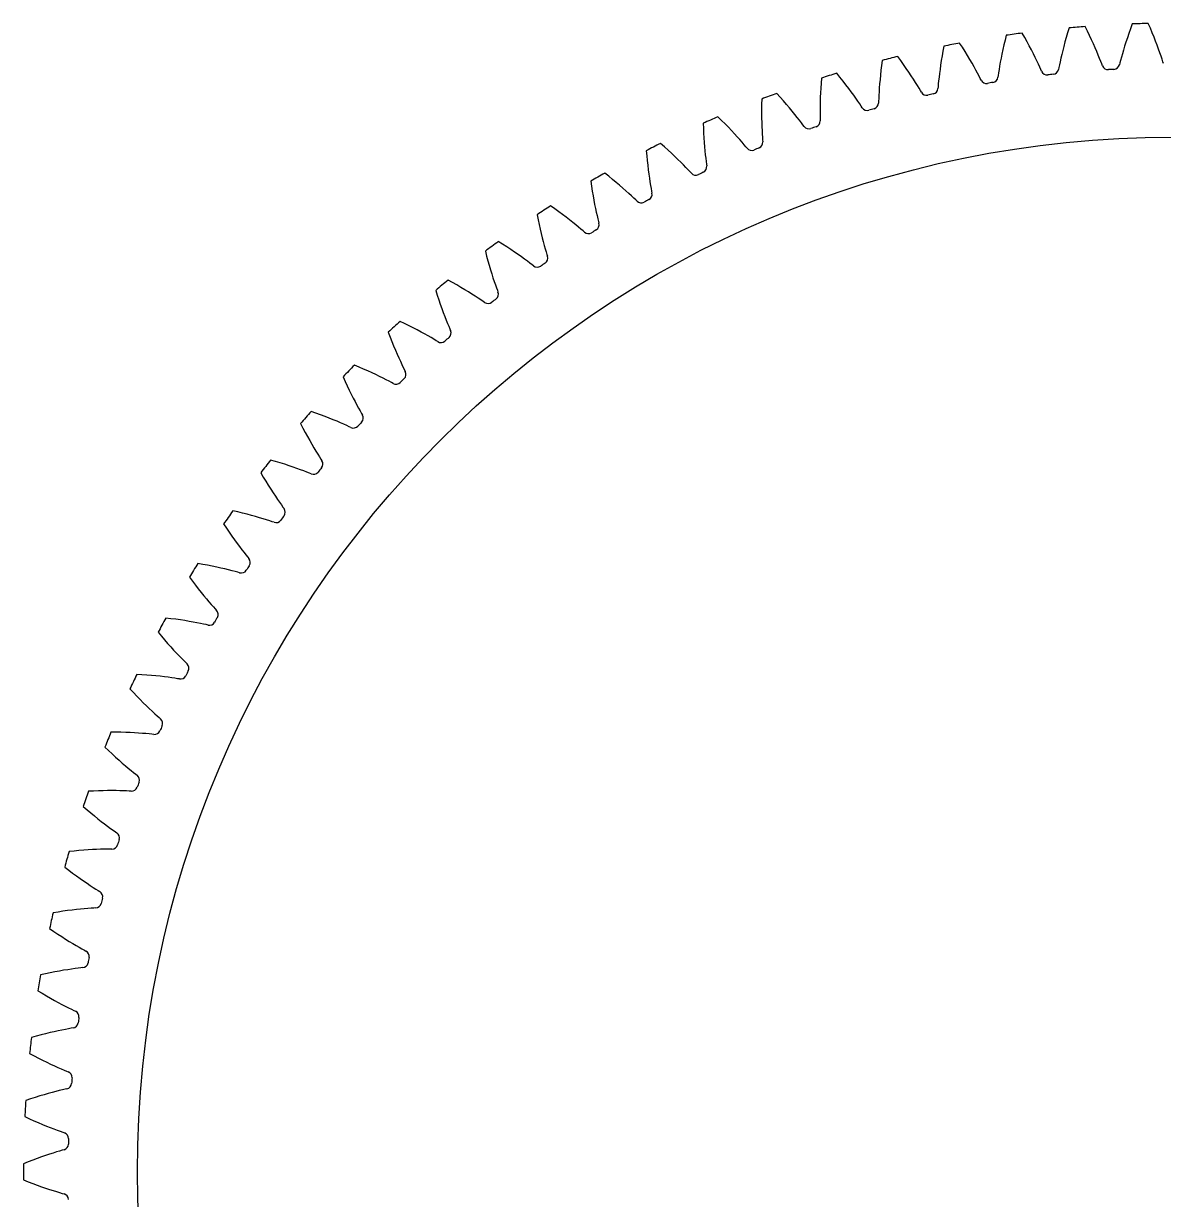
# Model space of a CAD drawing. Header units: millimetres. Extents: x -58 to 58, y -58 to 58.
# Drawn here: x -58 to -0.4, y -1.4 to 58 of the extents above; entities that cross this region are included whole.
import ezdxf

# ---------------------------------------------------------------- set-up
doc = ezdxf.new("R2010")
doc.units = ezdxf.units.MM

msp = doc.modelspace()

# ---------------------------------------------------------------- linework, layer by layer
at = {"layer": 'bore'}
msp.add_circle((0, 0), 52.25, dxfattribs=at)
at = {"layer": 'thin_ring_external'}
for p, q in [((-5.193768, 57.766987), (-5.269018, 57.522195)), ((-4.270686, 57.604919), (-4.385202, 57.833987)), ((-4.162594, 57.382254), (-4.270686, 57.604919)), ((-2.092248, 57.725107), (-2.17519, 57.491902)), ((-2.003628, 57.965382), (-2.092248, 57.725107)), ((-1.090875, 57.75271), (-1.192598, 57.987738)), ((-0.995213, 57.524428), (-1.090875, 57.75271)), ((-8.429786, 57.14459), (-8.48657, 56.903677)), ((-8.368135, 57.393156), (-8.429786, 57.14459)), ((-7.437527, 57.282184), (-7.564488, 57.504596)), ((-7.317333, 57.065812), (-7.437527, 57.282184)), ((-7.20396, 56.856041), (-7.317333, 57.065812)), ((-5.403743, 57.055289), (-5.463346, 56.834411)), ((-5.338987, 57.284775), (-5.403743, 57.055289)), ((-5.269018, 57.522195), (-5.338987, 57.284775)), ((-4.060949, 57.166556), (-4.162594, 57.382254)), ((-3.965804, 56.958501), (-4.060949, 57.166556)), ((-2.324169, 57.049072), (-2.390234, 56.840956)), ((-2.252489, 57.266332), (-2.324169, 57.049072)), ((-2.17519, 57.491902), (-2.252489, 57.266332)), ((-0.905605, 57.303458), (-0.995213, 57.524428)), ((-0.822066, 57.090478), (-0.905605, 57.303458)), ((-0.744636, 56.886317), (-0.822066, 57.090478)), ((-11.564953, 56.593439), (-11.608379, 56.349763)), ((-11.517089, 56.845023), (-11.564953, 56.593439)), ((-10.581781, 56.785486), (-10.7208, 57.000565)), ((-10.449849, 56.576063), (-10.581781, 56.785486)), ((-10.325093, 56.372856), (-10.449849, 56.576063)), ((-8.58593, 56.447145), (-8.628699, 56.233025)), ((-8.538585, 56.670972), (-8.58593, 56.447145)), ((-8.48657, 56.903677), (-8.538585, 56.670972)), ((-7.097498, 56.653543), (-7.20396, 56.856041)), ((-6.998079, 56.459139), (-7.097498, 56.653543)), ((-6.905909, 56.273869), (-6.998079, 56.459139)), ((-5.56727, 56.42203), (-5.61161, 56.232997)), ((-5.517846, 56.622971), (-5.56727, 56.42203)), ((-5.463346, 56.834411), (-5.517846, 56.622971)), ((-3.877245, 56.758915), (-3.965804, 56.958501)), ((-3.795421, 56.56885), (-3.877245, 56.758915)), ((-3.720572, 56.389693), (-3.795421, 56.56885)), ((-2.505339, 56.456739), (-2.554093, 56.284041)), ((-2.450653, 56.643042), (-2.505339, 56.456739)), ((-2.390234, 56.840956), (-2.450653, 56.643042)), ((-0.673406, 56.692032), (-0.744636, 56.886317)), ((-0.608541, 56.509024), (-0.673406, 56.692032)), ((-0.550347, 56.339274), (-0.608541, 56.509024)), ((-14.664998, 55.870415), (-14.694935, 55.624717)), ((-14.631065, 56.124254), (-14.664998, 55.870415)), ((-13.693898, 56.116331), (-13.844555, 56.323426)), ((-13.55063, 55.914495), (-13.693898, 56.116331)), ((-13.414869, 55.718469), (-13.55063, 55.914495)), ((-11.682439, 55.888452), (-11.713348, 55.6723)), ((-11.647497, 56.114546), (-11.682439, 55.888452)), ((-11.608379, 56.349763), (-11.647497, 56.114546)), ((-10.207637, 56.17653), (-10.325093, 56.372856)), ((-10.097661, 55.987898), (-10.207637, 56.17653)), ((-9.995424, 55.807987), (-10.097661, 55.987898)), ((-8.700839, 55.838477), (-8.730299, 55.661464)), ((-8.66698, 56.029666), (-8.700839, 55.838477)), ((-8.628699, 56.233025), (-8.66698, 56.029666)), ((-6.821305, 56.099108), (-6.905909, 56.273869)), ((-6.74479, 55.93679), (-6.821305, 56.099108)), ((-6.677297, 55.789915), (-6.74479, 55.93679)), ((-5.684517, 55.899796), (-5.712125, 55.764621)), ((-5.650777, 56.057875), (-5.684517, 55.899796)), ((-5.61161, 56.232997), (-5.650777, 56.057875)), ((-3.653116, 56.223406), (-3.720572, 56.389693)), ((-3.593817, 56.073036), (-3.653116, 56.223406)), ((-3.544336, 55.94425), (-3.593817, 56.073036)), ((-3.5095, 55.856223), (-3.544336, 55.94425)), ((-2.631503, 55.994612), (-2.656444, 55.903287)), ((-2.59649, 56.12806), (-2.631503, 55.994612)), ((-2.554093, 56.284041), (-2.59649, 56.12806)), ((-0.499421, 56.185865), (-0.550347, 56.339274)), ((-0.457111, 56.054549), (-0.499421, 56.185865)), ((-0.427177, 55.964737), (-0.457111, 56.054549)), ((-17.700608, 55.233038), (-17.720505, 54.977715)), ((-16.764427, 55.276753), (-16.926263, 55.475234)), ((-16.610258, 55.083115), (-16.764427, 55.276753)), ((-14.721035, 55.387703), (-14.743469, 55.160027)), ((-14.694935, 55.624717), (-14.721035, 55.387703)), ((-13.286777, 55.528911), (-13.414869, 55.718469)), ((-13.166575, 55.346624), (-13.286777, 55.528911)), ((-13.054583, 55.172618), (-13.166575, 55.346624)), ((-11.763643, 55.274378), (-11.783307, 55.09601)), ((-11.740368, 55.467141), (-11.763643, 55.274378)), ((-11.713348, 55.6723), (-11.740368, 55.467141)), ((-9.901321, 55.638152), (-9.995424, 55.807987)), ((-9.815981, 55.480295), (-9.901321, 55.638152)), ((-9.740499, 55.337361), (-9.815981, 55.480295)), ((-9.677152, 55.2148), (-9.740499, 55.337361)), ((-8.775399, 55.365276), (-8.790142, 55.271762)), ((-8.75528, 55.501766), (-8.775399, 55.365276)), ((-8.730299, 55.661464), (-8.75528, 55.501766)), ((-6.620797, 55.66405), (-6.677297, 55.789915)), ((-6.581165, 55.578076), (-6.620797, 55.66405)), ((-5.712125, 55.764621), (-5.731997, 55.672062)), ((-17.736862, 54.730741), (-17.749866, 54.492649)), ((-17.720505, 54.977715), (-17.736862, 54.730741)), ((-16.463905, 54.894866), (-16.610258, 55.083115)), ((-16.325564, 54.712653), (-16.463905, 54.894866)), ((-16.195504, 54.537264), (-16.325564, 54.712653)), ((-14.778101, 54.736164), (-14.790722, 54.542412)), ((-14.762424, 54.9425), (-14.778101, 54.736164)), ((-14.743469, 55.160027), (-14.762424, 54.9425)), ((-12.951267, 55.008225), (-13.054583, 55.172618)), ((-12.857361, 54.855309), (-12.951267, 55.008225)), ((-12.77412, 54.71675), (-12.857361, 54.855309)), ((-12.704117, 54.597864), (-12.77412, 54.71675)), ((-11.812023, 54.797787), (-11.821592, 54.703603)), ((-11.799453, 54.935178), (-11.812023, 54.797787)), ((-11.783307, 55.09601), (-11.799453, 54.935178)), ((-9.632844, 55.13114), (-9.677152, 55.2148)), ((-20.716394, 54.174081), (-20.722196, 53.918049)), ((-19.784043, 54.269302), (-19.956567, 54.458566)), ((-19.619441, 54.084451), (-19.784043, 54.269302)), ((-19.46294, 53.904549), (-19.619441, 54.084451)), ((-17.766667, 54.045842), (-17.770953, 53.838956)), ((-17.759724, 54.264082), (-17.766667, 54.045842)), ((-17.749866, 54.492649), (-17.759724, 54.264082)), ((-16.074096, 54.369692), (-16.195504, 54.537264)), ((-15.961881, 54.21124), (-16.074096, 54.369692)), ((-15.859693, 54.063729), (-15.961881, 54.21124)), ((-15.768946, 53.929966), (-15.859693, 54.063729)), ((-14.812774, 54.06388), (-14.81714, 53.969312)), ((-14.807791, 54.201755), (-14.812774, 54.06388)), ((-14.80053, 54.363232), (-14.807791, 54.201755)), ((-14.790722, 54.542412), (-14.80053, 54.363232)), ((-12.655267, 54.516772), (-12.704117, 54.597864)), ((-20.722196, 53.918049), (-20.724922, 53.670549)), ((-20.724922, 53.670549), (-20.724791, 53.432102)), ((-19.314772, 53.730234), (-19.46294, 53.904549)), ((-19.175247, 53.562276), (-19.314772, 53.730234)), ((-19.044792, 53.401647), (-19.175247, 53.562276)), ((-17.770953, 53.838956), (-17.772882, 53.644802)), ((-17.772882, 53.644802), (-17.772805, 53.465354)), ((-17.772805, 53.465354), (-17.771159, 53.303722)), ((-15.6925, 53.815117), (-15.768946, 53.929966)), ((-15.639257, 53.736839), (-15.6925, 53.815117)), ((-23.669265, 52.950598), (-23.660954, 52.694636)), ((-22.743575, 53.097036), (-22.926264, 53.276509)), ((-22.56904, 52.921533), (-22.743575, 53.097036)), ((-22.402866, 52.750527), (-22.56904, 52.921533)), ((-20.724791, 53.432102), (-20.722043, 53.20334)), ((-20.722043, 53.20334), (-20.716953, 52.985049)), ((-20.716953, 52.985049), (-20.709836, 52.77824)), ((-18.924019, 53.249617), (-19.044792, 53.401647)), ((-18.81386, 53.107959), (-18.924019, 53.249617)), ((-18.715882, 52.979398), (-18.81386, 53.107959)), ((-18.633225, 52.868935), (-18.715882, 52.979398)), ((-18.575752, 52.793709), (-18.633225, 52.868935)), ((-17.771159, 53.303722), (-17.768539, 53.165782)), ((-17.768539, 53.165782), (-17.767689, 53.071117)), ((-23.660954, 52.694636), (-23.650042, 52.447362)), ((-23.650042, 52.447362), (-23.636775, 52.209284)), ((-22.245321, 52.584638), (-22.402866, 52.750527)), ((-22.096755, 52.424621), (-22.245321, 52.584638)), ((-21.95765, 52.271422), (-22.096755, 52.424621)), ((-21.828685, 52.126276), (-21.95765, 52.271422)), ((-20.709836, 52.77824), (-20.701066, 52.584275)), ((-20.701066, 52.584275), (-20.691104, 52.405104)), ((-20.691104, 52.405104), (-20.680557, 52.243808)), ((-25.634037, 51.763516), (-25.826334, 51.932653)), ((-25.450098, 51.597895), (-25.634037, 51.763516)), ((-23.636775, 52.209284), (-23.62143, 51.98102)), ((-23.62143, 51.98102), (-23.604322, 51.763341)), ((-23.604322, 51.763341), (-23.585824, 51.557239)), ((-21.71089, 51.990902), (-21.828685, 52.126276)), ((-21.605979, 51.867934), (-21.71089, 51.990902)), ((-21.517362, 51.762192), (-21.605979, 51.867934)), ((-21.455832, 51.690246), (-21.517362, 51.762192)), ((-20.680557, 52.243808), (-20.670342, 52.106222)), ((-20.670342, 52.106222), (-20.664278, 52.011747)), ((-26.550254, 51.566307), (-26.527855, 51.311191)), ((-26.527855, 51.311191), (-26.503338, 51.064894)), ((-25.274756, 51.436302), (-25.450098, 51.597895)), ((-25.108311, 51.279344), (-25.274756, 51.436302)), ((-24.951157, 51.127755), (-25.108311, 51.279344)), ((-24.803823, 50.982451), (-24.951157, 51.127755)), ((-23.585824, 51.557239), (-23.566382, 51.364052)), ((-23.566382, 51.364052), (-23.546564, 51.185701)), ((-23.546564, 51.185701), (-23.527148, 51.025231)), ((-26.503338, 51.064894), (-26.476976, 50.827908)), ((-26.476976, 50.827908), (-26.449079, 50.600836)), ((-26.449079, 50.600836), (-26.420006, 50.38443)), ((-24.667058, 50.84463), (-24.803823, 50.982451)), ((-24.541985, 50.715951), (-24.667058, 50.84463)), ((-24.430459, 50.598948), (-24.541985, 50.715951)), ((-24.336152, 50.498248), (-24.430459, 50.598948)), ((-24.270751, 50.429801), (-24.336152, 50.498248)), ((-23.527148, 51.025231), (-23.509369, 50.888416)), ((-23.509369, 50.888416), (-23.49811, 50.794419)), ((-29.35061, 50.02541), (-29.314192, 49.771916)), ((-28.446648, 50.272793), (-28.647971, 50.431079)), ((-28.253865, 50.117555), (-28.446648, 50.272793)), ((-28.069888, 49.965867), (-28.253865, 50.117555)), ((-27.895049, 49.818316), (-28.069888, 49.965867)), ((-26.420006, 50.38443), (-26.390182, 50.17966)), ((-26.390182, 50.17966), (-26.360127, 49.987837)), ((-26.360127, 49.987837), (-26.330515, 49.810849)), ((-29.314192, 49.771916), (-29.276144, 49.527343)), ((-29.276144, 49.527343), (-29.236766, 49.292169)), ((-29.236766, 49.292169), (-29.196403, 49.066979)), ((-27.729782, 49.675615), (-27.895049, 49.818316)), ((-27.574668, 49.538648), (-27.729782, 49.675615)), ((-27.430519, 49.40857), (-27.574668, 49.538648)), ((-27.298546, 49.286976), (-27.430519, 49.40857)), ((-26.330515, 49.810849), (-26.302288, 49.651692)), ((-26.302288, 49.651692), (-26.277, 49.516065)), ((-26.277, 49.516065), (-26.26058, 49.422831)), ((-31.172868, 48.629392), (-31.382605, 48.776348)), ((-29.196403, 49.066979), (-29.155453, 48.852503)), ((-29.155453, 48.852503), (-29.114394, 48.649687)), ((-27.180744, 49.176295), (-27.298546, 49.286976)), ((-27.081033, 49.080944), (-27.180744, 49.176295)), ((-27.011961, 49.016203), (-27.081033, 49.080944)), ((-32.06183, 48.332588), (-32.011502, 48.081485)), ((-30.971826, 48.485011), (-31.172868, 48.629392)), ((-30.779772, 48.343688), (-30.971826, 48.485011)), ((-30.59707, 48.205992), (-30.779772, 48.343688)), ((-30.424193, 48.072611), (-30.59707, 48.205992)), ((-29.114394, 48.649687), (-29.073818, 48.459811)), ((-29.073818, 48.459811), (-29.0345, 48.284723)), ((-29.0345, 48.284723), (-28.997549, 48.127363)), ((-28.997549, 48.127363), (-28.964827, 47.993334)), ((-32.011502, 48.081485), (-31.960039, 47.839379)), ((-31.960039, 47.839379), (-31.907766, 47.606732)), ((-31.907766, 47.606732), (-31.855059, 47.384107)), ((-30.261769, 47.944398), (-30.424193, 48.072611)), ((-30.110673, 47.822458), (-30.261769, 47.944398)), ((-29.972203, 47.708319), (-30.110673, 47.822458)), ((-29.848483, 47.604296), (-29.972203, 47.708319)), ((-29.74367, 47.514581), (-29.848483, 47.604296)), ((-29.671137, 47.453744), (-29.74367, 47.514581)), ((-28.964827, 47.993334), (-28.943296, 47.901146)), ((-33.804416, 46.838306), (-34.021931, 46.973484)), ((-31.855059, 47.384107), (-31.802356, 47.172213)), ((-31.802356, 47.172213), (-31.750186, 46.971966)), ((-31.750186, 46.971966), (-31.699212, 46.784614)), ((-34.675678, 46.492982), (-34.611594, 46.245032)), ((-33.595727, 46.705218), (-33.804416, 46.838306)), ((-33.396179, 46.57469), (-33.595727, 46.705218)), ((-33.206169, 46.447268), (-33.396179, 46.57469)), ((-33.026207, 46.323613), (-33.206169, 46.447268)), ((-32.856967, 46.204542), (-33.026207, 46.323613)), ((-31.699212, 46.784614), (-31.650309, 46.611958)), ((-31.650309, 46.611958), (-31.604745, 46.456872)), ((-31.604745, 46.456872), (-31.56469, 46.32485)), ((-31.56469, 46.32485), (-31.538113, 46.233988)), ((-34.611594, 46.245032), (-34.546872, 46.006129)), ((-34.546872, 46.006129), (-34.481863, 45.776715)), ((-34.481863, 45.776715), (-34.416972, 45.557332)), ((-32.699383, 46.091111), (-32.856967, 46.204542)), ((-32.554835, 45.984773), (-32.699383, 46.091111)), ((-32.425572, 45.887723), (-32.554835, 45.984773)), ((-32.315977, 45.803919), (-32.425572, 45.887723)), ((-32.240202, 45.74717), (-32.315977, 45.803919)), ((-34.416972, 45.557332), (-34.352676, 45.348662)), ((-34.352676, 45.348662), (-34.289555, 45.151594)), ((-34.289555, 45.151594), (-34.228337, 44.967334)), ((-36.333302, 44.904973), (-36.557933, 45.027964)), ((-36.117598, 44.783584), (-36.333302, 44.904973)), ((-35.911162, 44.664246), (-36.117598, 44.783584)), ((-35.714422, 44.547485), (-35.911162, 44.664246)), ((-35.527922, 44.433932), (-35.714422, 44.547485)), ((-34.228337, 44.967334), (-34.169997, 44.797633)), ((-34.169997, 44.797633), (-34.115959, 44.645293)), ((-34.115959, 44.645293), (-34.068692, 44.515678)), ((-37.184218, 44.512177), (-37.106572, 44.268135)), ((-37.106572, 44.268135), (-37.028788, 44.03316)), ((-37.028788, 44.03316), (-36.951239, 43.807675)), ((-35.352379, 44.324364), (-35.527922, 44.433932)), ((-35.188785, 44.219787), (-35.352379, 44.324364)), ((-35.038599, 44.121573), (-35.188785, 44.219787)), ((-34.904186, 44.031791), (-35.038599, 44.121573)), ((-34.790141, 43.954152), (-34.904186, 44.031791)), ((-34.711355, 43.901663), (-34.790141, 43.954152)), ((-34.068692, 44.515678), (-34.03715, 44.426418)), ((-36.951239, 43.807675), (-36.874362, 43.5922)), ((-36.874362, 43.5922), (-36.798668, 43.387389)), ((-36.798668, 43.387389), (-36.724787, 43.194097)), ((-38.751845, 42.835265), (-38.98291, 42.945695)), ((-38.529781, 42.725943), (-38.751845, 42.835265)), ((-36.724787, 43.194097), (-36.653511, 43.013489)), ((-36.653511, 43.013489), (-36.585912, 42.84726)), ((-36.585912, 42.84726), (-36.523564, 42.698129)), ((-39.579831, 42.396191), (-39.488859, 42.156796)), ((-38.317085, 42.618159), (-38.529781, 42.725943)), ((-38.114212, 42.512413), (-38.317085, 42.618159)), ((-37.921739, 42.409306), (-38.114212, 42.512413)), ((-37.740427, 42.309575), (-37.921739, 42.409306)), ((-37.571321, 42.214168), (-37.740427, 42.309575)), ((-37.415952, 42.124377), (-37.571321, 42.214168)), ((-36.523564, 42.698129), (-36.469228, 42.571314)), ((-36.469228, 42.571314), (-36.432817, 42.483927)), ((-39.488859, 42.156796), (-39.398248, 41.926463)), ((-39.398248, 41.926463), (-39.308396, 41.705593)), ((-39.308396, 41.705593), (-39.219765, 41.49468)), ((-37.276798, 42.042136), (-37.415952, 42.124377)), ((-37.158648, 41.970897), (-37.276798, 42.042136)), ((-37.077091, 41.922828), (-37.158648, 41.970897)), ((-39.219765, 41.49468), (-39.132904, 41.29435)), ((-39.132904, 41.29435), (-39.048487, 41.105421)), ((-39.048487, 41.105421), (-38.96737, 40.929014)), ((-41.0527, 40.635468), (-41.289497, 40.733002)), ((-40.824951, 40.538545), (-41.0527, 40.635468)), ((-40.60664, 40.442641), (-40.824951, 40.538545)), ((-40.39825, 40.348232), (-40.60664, 40.442641)), ((-38.96737, 40.929014), (-38.890716, 40.766762)), ((-38.890716, 40.766762), (-38.820248, 40.621291)), ((-38.820248, 40.621291), (-38.759009, 40.497662)), ((-38.759009, 40.497662), (-38.717839, 40.412414)), ((-41.85524, 40.151449), (-41.751219, 39.917429)), ((-41.751219, 39.917429), (-41.648058, 39.692437)), ((-40.200389, 40.255885), (-40.39825, 40.348232)), ((-40.013858, 40.166293), (-40.200389, 40.255885)), ((-39.839753, 40.080347), (-40.013858, 40.166293)), ((-39.679675, 39.999251), (-39.839753, 40.080347)), ((-39.536201, 39.924801), (-39.679675, 39.999251)), ((-39.414306, 39.860178), (-39.536201, 39.924801)), ((-39.330225, 39.816675), (-39.414306, 39.860178)), ((-41.648058, 39.692437), (-41.546175, 39.476852)), ((-41.546175, 39.476852), (-41.44606, 39.271142)), ((-41.44606, 39.271142), (-41.348295, 39.075901)), ((-41.348295, 39.075901), (-41.253598, 38.89191)), ((-41.253598, 38.89191), (-41.162887, 38.720239)), ((-41.162887, 38.720239), (-41.077411, 38.562455)), ((-43.228879, 38.312263), (-43.47069, 38.396603)), ((-42.996137, 38.228033), (-43.228879, 38.312263)), ((-42.772874, 38.144301), (-42.996137, 38.228033)), ((-42.559599, 38.061515), (-42.772874, 38.144301)), ((-42.356952, 37.980207), (-42.559599, 38.061515)), ((-41.077411, 38.562455), (-40.999036, 38.421088)), ((-40.999036, 38.421088), (-40.931079, 38.30102)), ((-40.931079, 38.30102), (-40.885276, 38.218169)), ((-44.003537, 37.784768), (-43.886783, 37.556834)), ((-43.886783, 37.556834), (-43.771383, 37.337867)), ((-42.165769, 37.901027), (-42.356952, 37.980207)), ((-41.987194, 37.824803), (-42.165769, 37.901027)), ((-41.822891, 37.752649), (-41.987194, 37.824803)), ((-41.675534, 37.686215), (-41.822891, 37.752649)), ((-41.550264, 37.628406), (-41.675534, 37.686215)), ((-41.463914, 37.5896), (-41.550264, 37.628406)), ((-43.771383, 37.337867), (-43.657779, 37.128221)), ((-43.657779, 37.128221), (-43.546484, 36.928338)), ((-43.546484, 36.928338), (-43.438112, 36.73878)), ((-43.438112, 36.73878), (-43.333423, 36.560285)), ((-43.333423, 36.560285), (-43.233393, 36.393872)), ((-43.233393, 36.393872), (-43.139355, 36.241036)), ((-43.139355, 36.241036), (-43.053311, 36.104201)), ((-45.273774, 35.872704), (-45.519863, 35.943596)), ((-45.036744, 35.801424), (-45.273774, 35.872704)), ((-44.809208, 35.730118), (-45.036744, 35.801424)), ((-44.591697, 35.659206), (-44.809208, 35.730118)), ((-44.384878, 35.589185), (-44.591697, 35.659206)), ((-43.053311, 36.104201), (-42.978843, 35.988059)), ((-42.978843, 35.988059), (-42.928546, 35.907857)), ((-46.018197, 35.303336), (-45.889063, 35.08218)), ((-45.889063, 35.08218), (-45.761777, 34.869902)), ((-44.189624, 35.520658), (-44.384878, 35.589185)), ((-44.007121, 35.454386), (-44.189624, 35.520658)), ((-43.839092, 35.391392), (-44.007121, 35.454386)), ((-43.688299, 35.333177), (-43.839092, 35.391392)), ((-43.560036, 35.282356), (-43.688299, 35.333177)), ((-43.471679, 35.248367), (-43.560036, 35.282356)), ((-45.761777, 34.869902), (-45.636796, 34.666833)), ((-45.636796, 34.666833), (-45.514658, 34.473385)), ((-45.514658, 34.473385), (-45.396009, 34.290084)), ((-45.396009, 34.290084), (-45.281646, 34.117627)), ((-45.281646, 34.117627), (-45.172601, 33.956977)), ((-45.172601, 33.956977), (-45.070286, 33.809555)), ((-47.181173, 33.324201), (-47.430794, 33.381429)), ((-46.940577, 33.266086), (-47.181173, 33.324201)), ((-46.709459, 33.207423), (-46.940577, 33.266086)), ((-45.070286, 33.809555), (-44.976835, 33.677667)), ((-44.976835, 33.677667), (-44.896082, 33.565804)), ((-44.896082, 33.565804), (-44.841443, 33.488494)), ((-47.893101, 32.714689), (-47.75198, 32.500982)), ((-46.488371, 33.148602), (-46.709459, 33.207423)), ((-46.278009, 33.09008), (-46.488371, 33.148602)), ((-46.079276, 33.032413), (-46.278009, 33.09008)), ((-45.893399, 32.976295), (-46.079276, 33.032413)), ((-45.722156, 32.922654), (-45.893399, 32.976295)), ((-45.568385, 32.872834), (-45.722156, 32.922654)), ((-45.437516, 32.829156), (-45.568385, 32.872834)), ((-45.347421, 32.800086), (-45.437516, 32.829156)), ((-47.75198, 32.500982), (-47.613193, 32.296039)), ((-47.613193, 32.296039), (-47.477215, 32.100163)), ((-47.477215, 32.100163), (-47.344607, 31.913737)), ((-47.344607, 31.913737), (-47.21604, 31.737251)), ((-47.21604, 31.737251), (-47.09235, 31.571356)), ((-47.09235, 31.571356), (-46.974621, 31.416957)), ((-46.974621, 31.416957), (-46.86434, 31.275394)), ((-46.86434, 31.275394), (-46.763765, 31.148854)), ((-46.763765, 31.148854), (-46.676973, 31.04161)), ((-46.676973, 31.04161), (-46.618158, 30.967428)), ((-48.945285, 30.674494), (-49.197679, 30.717883)), ((-48.701853, 30.629721), (-48.945285, 30.674494)), ((-48.467854, 30.583879), (-48.701853, 30.629721)), ((-48.243861, 30.537326), (-48.467854, 30.583879)), ((-48.030595, 30.490482), (-48.243861, 30.537326)), ((-47.828987, 30.443849), (-48.030595, 30.490482)), ((-47.640301, 30.398057), (-47.828987, 30.443849)), ((-47.466363, 30.35393), (-47.640301, 30.398057)), ((-47.310081, 30.312657), (-47.466363, 30.35393)), ((-47.177005, 30.276254), (-47.310081, 30.312657)), ((-49.622555, 30.026689), (-49.469876, 29.821081)), ((-49.469876, 29.821081), (-49.32001, 29.624094)), ((-47.085445, 30.252191), (-47.177005, 30.276254)), ((-49.32001, 29.624094), (-49.173448, 29.436006)), ((-49.173448, 29.436006), (-49.030771, 29.257168)), ((-49.030771, 29.257168), (-48.892677, 29.088032)), ((-48.892677, 29.088032), (-48.760037, 28.929203)), ((-48.760037, 28.929203), (-48.63398, 28.781524)), ((-48.63398, 28.781524), (-48.516069, 28.646251)), ((-48.516069, 28.646251), (-48.408676, 28.525444)), ((-48.408676, 28.525444), (-48.316108, 28.423144)), ((-50.560751, 27.931629), (-50.815153, 27.961049)), ((-50.315223, 27.900334), (-50.560751, 27.931629)), ((-48.316108, 28.423144), (-48.253295, 28.352314)), ((-50.079053, 27.867452), (-50.315223, 27.900334)), ((-49.852837, 27.833309), (-50.079053, 27.867452)), ((-49.637314, 27.798284), (-49.852837, 27.833309)), ((-49.433443, 27.762829), (-49.637314, 27.798284)), ((-49.242521, 27.7275), (-49.433443, 27.762829)), ((-49.066416, 27.693022), (-49.242521, 27.7275)), ((-48.908097, 27.660421), (-49.066416, 27.693022)), ((-48.773218, 27.631405), (-48.908097, 27.660421)), ((-48.680472, 27.612422), (-48.773218, 27.631405)), ((-51.201307, 27.247498), (-51.037533, 27.050613)), ((-51.037533, 27.050613), (-50.877043, 26.862181)), ((-50.877043, 26.862181), (-50.720343, 26.682453)), ((-50.720343, 26.682453), (-50.568031, 26.511747)), ((-50.568031, 26.511747), (-50.420829, 26.350475)), ((-50.420829, 26.350475), (-50.27964, 26.199193)), ((-50.27964, 26.199193), (-50.14564, 26.058683)), ((-50.14564, 26.058683), (-50.020456, 25.930111)), ((-50.020456, 25.930111), (-49.906571, 25.815403)), ((-49.906571, 25.815403), (-49.808508, 25.718357)), ((-49.808508, 25.718357), (-49.741889, 25.651096)), ((-52.022667, 25.103937), (-52.278302, 25.119297)), ((-51.775787, 25.086215), (-52.022667, 25.103937)), ((-51.538165, 25.066393), (-51.775787, 25.086215)), ((-51.310411, 25.044764), (-51.538165, 25.066393)), ((-51.093285, 25.021665), (-51.310411, 25.044764)), ((-50.887771, 24.997494), (-51.093285, 25.021665)), ((-50.695193, 24.972736), (-50.887771, 24.997494)), ((-50.517456, 24.948012), (-50.695193, 24.972736)), ((-50.357582, 24.924182), (-50.517456, 24.948012)), ((-52.624562, 24.385558), (-52.450191, 24.197994)), ((-50.221309, 24.90264), (-50.357582, 24.924182)), ((-50.127658, 24.888795), (-50.221309, 24.90264)), ((-52.450191, 24.197994), (-52.279564, 24.018689)), ((-52.279564, 24.018689), (-52.113201, 23.847866)), ((-52.113201, 23.847866), (-51.951717, 23.685809)), ((-51.951717, 23.685809), (-51.795854, 23.532891)), ((-51.795854, 23.532891), (-51.646546, 23.389617)), ((-51.646546, 23.389617), (-51.505009, 23.256702)), ((-51.505009, 23.256702), (-51.372932, 23.135222)), ((-51.372932, 23.135222), (-51.252902, 23.026962)), ((-51.252902, 23.026962), (-51.149641, 22.935465)), ((-51.149641, 22.935465), (-51.079418, 22.871976)), ((-53.326591, 22.200005), (-53.582685, 22.201259)), ((-53.079109, 22.19591), (-53.326591, 22.200005)), ((-52.840756, 22.189208), (-53.079109, 22.19591)), ((-52.612157, 22.180158), (-52.840756, 22.189208)), ((-52.394089, 22.169055), (-52.612157, 22.180158)), ((-52.187555, 22.156242), (-52.394089, 22.169055)), ((-51.993905, 22.142131), (-52.187555, 22.156242)), ((-51.815076, 22.127235), (-51.993905, 22.142131)), ((-51.654132, 22.112248), (-51.815076, 22.127235)), ((-51.51688, 22.098246), (-51.654132, 22.112248)), ((-51.422608, 22.089581), (-51.51688, 22.098246)), ((-53.887998, 21.44956), (-53.70356, 21.271886)), ((-53.70356, 21.271886), (-53.523314, 21.102253)), ((-53.523314, 21.102253), (-53.347794, 20.940854)), ((-53.347794, 20.940854), (-53.177627, 20.787939)), ((-53.177627, 20.787939), (-53.013578, 20.643839)), ((-53.013578, 20.643839), (-52.856604, 20.509008)), ((-52.856604, 20.509008), (-52.707959, 20.384092)), ((-52.707959, 20.384092), (-52.569391, 20.270071)), ((-52.569391, 20.270071), (-52.443579, 20.168588)), ((-52.443579, 20.168588), (-52.335435, 20.082919)), ((-52.335435, 20.082919), (-52.261821, 20.023394)), ((-54.468564, 19.228652), (-54.724338, 19.215797)), ((-54.221233, 19.238197), (-54.468564, 19.228652)), ((-53.982872, 19.244635), (-54.221233, 19.238197)), ((-53.754121, 19.248192), (-53.982872, 19.244635)), ((-53.535773, 19.249119), (-53.754121, 19.248192)), ((-53.328847, 19.247703), (-53.535773, 19.249119)), ((-53.134714, 19.244281), (-53.328847, 19.247703)), ((-52.955336, 19.239259), (-53.134714, 19.244281)), ((-52.79381, 19.233161), (-52.955336, 19.239259)), ((-52.655995, 19.226741), (-52.79381, 19.233161)), ((-52.561389, 19.223282), (-52.655995, 19.226741)), ((-54.987779, 18.44842), (-54.793832, 18.281176)), ((-54.793832, 18.281176), (-54.604516, 18.12173)), ((-54.604516, 18.12173), (-54.420371, 17.970245)), ((-54.420371, 17.970245), (-54.242039, 17.826937)), ((-54.242039, 17.826937), (-54.0703, 17.692093)), ((-54.0703, 17.692093), (-53.906137, 17.566113)), ((-53.906137, 17.566113), (-53.750837, 17.449575)), ((-53.750837, 17.449575), (-53.606198, 17.343362)), ((-53.606198, 17.343362), (-53.474986, 17.248963)), ((-53.474986, 17.248963), (-53.362287, 17.169382)), ((-53.362287, 17.169382), (-53.285506, 17.114003)), ((-55.445117, 16.198902), (-55.699795, 16.171977)), ((-55.198688, 16.222057), (-55.445117, 16.198902)), ((-54.961044, 16.241617), (-55.198688, 16.222057)), ((-54.732836, 16.25777), (-54.961044, 16.241617)), ((-54.51487, 16.270723), (-54.732836, 16.25777)), ((-54.308181, 16.280709), (-54.51487, 16.270723)), ((-54.114154, 16.287986), (-54.308181, 16.280709)), ((-53.934772, 16.292854), (-54.114154, 16.287986)), ((-53.773156, 16.295663), (-53.934772, 16.292854)), ((-53.635196, 16.296844), (-53.773156, 16.295663)), ((-53.540543, 16.298603), (-53.635196, 16.296844)), ((-55.920563, 15.391253), (-55.717698, 15.234947)), ((-55.717698, 15.234947), (-55.519885, 15.086172)), ((-55.519885, 15.086172), (-55.327675, 14.945061)), ((-55.327675, 14.945061), (-55.141719, 14.811794)), ((-55.141719, 14.811794), (-54.962813, 14.686616)), ((-54.962813, 14.686616), (-54.791959, 14.569871)), ((-54.791959, 14.569871), (-54.630475, 14.462065)), ((-54.630475, 14.462065), (-54.480205, 14.363981)), ((-54.480205, 14.363981), (-54.343992, 14.276954)), ((-54.343992, 14.276954), (-54.22708, 14.203701)), ((-54.22708, 14.203701), (-54.147365, 14.152636)), ((-56.253286, 13.119957), (-56.506094, 13.079043)), ((-56.008506, 13.156652), (-56.253286, 13.119957)), ((-55.772301, 13.189273), (-56.008506, 13.156652)), ((-55.545329, 13.217973), (-55.772301, 13.189273)), ((-55.328408, 13.242914), (-55.545329, 13.217973)), ((-55.122582, 13.264271), (-55.328408, 13.242914)), ((-54.929251, 13.282226), (-55.122582, 13.264271)), ((-54.750409, 13.296968), (-54.929251, 13.282226)), ((-54.589194, 13.308675), (-54.750409, 13.296968)), ((-54.451508, 13.317455), (-54.589194, 13.308675)), ((-54.357096, 13.324425), (-54.451508, 13.317455)), ((-56.683518, 12.287343), (-56.472351, 12.14245)), ((-56.472351, 12.14245), (-56.266643, 12.004798)), ((-56.266643, 12.004798), (-56.066951, 11.87449)), ((-56.066951, 11.87449), (-55.873936, 11.751669)), ((-55.873936, 11.751669), (-55.688406, 11.636536)), ((-55.688406, 11.636536), (-55.51138, 11.529381)), ((-55.51138, 11.529381), (-55.344203, 11.430634)), ((-55.344203, 11.430634), (-55.188757, 11.340977)), ((-55.188757, 11.340977), (-55.047957, 11.261586)), ((-55.047957, 11.261586), (-54.927188, 11.194885)), ((-54.927188, 11.194885), (-54.84478, 11.148288)), ((-56.414179, 10.096875), (-56.648229, 10.051291)), ((-56.189133, 10.138034), (-56.414179, 10.096875)), ((-55.973915, 10.174887), (-56.189133, 10.138034)), ((-55.769579, 10.20755), (-55.973915, 10.174887)), ((-55.57753, 10.236127), (-55.769579, 10.20755)), ((-55.399772, 10.260699), (-55.57753, 10.236127)), ((-55.239446, 10.28127), (-55.399772, 10.260699)), ((-55.102453, 10.297621), (-55.239446, 10.28127)), ((-55.008569, 10.309782), (-55.102453, 10.297621)), ((-56.890615, 10.001167), (-57.140785, 9.946389)), ((-56.648229, 10.051291), (-56.890615, 10.001167)), ((-57.274327, 9.146117), (-57.055499, 9.013076)), ((-57.055499, 9.013076), (-56.84252, 8.886965)), ((-56.84252, 8.886965), (-56.635953, 8.767856)), ((-56.635953, 8.767856), (-56.436465, 8.655854)), ((-56.436465, 8.655854), (-56.244875, 8.551117)), ((-56.244875, 8.551117), (-56.062215, 8.453876)), ((-56.062215, 8.453876), (-55.889851, 8.364489)), ((-55.889851, 8.364489), (-55.729703, 8.283531)), ((-55.729703, 8.283531), (-55.584743, 8.212016)), ((-55.584743, 8.212016), (-55.460483, 8.15207)), ((-55.460483, 8.15207), (-55.375633, 8.110084)), ((-56.057022, 7.158942), (-56.247204, 7.119829)), ((-55.880887, 7.193269), (-56.057022, 7.158942)), ((-55.721938, 7.222641), (-55.880887, 7.193269)), ((-55.586054, 7.246514), (-55.721938, 7.222641)), ((-55.492982, 7.263827), (-55.586054, 7.246514)), ((-57.35517, 6.852004), (-57.601942, 6.783527)), ((-57.115912, 6.915404), (-57.35517, 6.852004)), ((-56.884729, 6.973812), (-57.115912, 6.915404)), ((-56.662292, 7.027306), (-56.884729, 6.973812)), ((-56.449432, 7.075959), (-56.662292, 7.027306)), ((-56.247204, 7.119829), (-56.449432, 7.075959)), ((-57.691196, 5.977114), (-57.465371, 5.856331)), ((-57.465371, 5.856331), (-57.245769, 5.742143)), ((-57.245769, 5.742143), (-57.032954, 5.634594)), ((-57.032954, 5.634594), (-56.827599, 5.533752)), ((-56.827599, 5.533752), (-56.63053, 5.439728)), ((-56.63053, 5.439728), (-56.44279, 5.352697)), ((-56.44279, 5.352697), (-56.265764, 5.272941)), ((-56.265764, 5.272941), (-56.101399, 5.200928)), ((-56.101399, 5.200928), (-55.95272, 5.137508)), ((-55.95272, 5.137508), (-55.825346, 5.084497)), ((-55.825346, 5.084497), (-55.738313, 5.047249)), ((-55.900842, 4.173399), (-56.035204, 4.142076)), ((-55.808865, 4.195813), (-55.900842, 4.173399)), ((-57.645539, 3.682031), (-57.888164, 3.600065)), ((-57.410137, 3.758516), (-57.645539, 3.682031)), ((-57.182522, 3.82957), (-57.410137, 3.758516)), ((-56.96337, 3.895236), (-57.182522, 3.82957)), ((-56.753513, 3.955542), (-56.96337, 3.895236)), ((-56.554009, 4.010485), (-56.753513, 3.955542)), ((-56.36627, 4.060016), (-56.554009, 4.010485)), ((-56.192294, 4.103993), (-56.36627, 4.060016)), ((-56.035204, 4.142076), (-56.192294, 4.103993)), ((-57.932859, 2.789959), (-57.700723, 2.681799)), ((-57.700723, 2.681799), (-57.475164, 2.579883)), ((-57.475164, 2.579883), (-57.256747, 2.48422)), ((-57.256747, 2.48422), (-57.046149, 2.394844)), ((-57.046149, 2.394844), (-56.844199, 2.311819)), ((-56.844199, 2.311819), (-56.651951, 2.235262)), ((-56.651951, 2.235262), (-56.4708, 2.165379)), ((-56.4708, 2.165379), (-56.302718, 2.10253)), ((-56.302718, 2.10253), (-56.150771, 2.047396)), ((-56.150771, 2.047396), (-56.02067, 2.001483)), ((-56.02067, 2.001483), (-55.931717, 1.969086)), ((-57.306654, 0.673698), (-57.530009, 0.590213)), ((-57.091452, 0.751337), (-57.306654, 0.673698)), ((-56.885235, 0.823111), (-57.091452, 0.751337)), ((-56.689062, 0.888961), (-56.885235, 0.823111)), ((-56.504336, 0.948759), (-56.689062, 0.888961)), ((-56.333047, 1.002254), (-56.504336, 0.948759)), ((-56.178293, 1.048933), (-56.333047, 1.002254)), ((-56.045861, 1.087609), (-56.178293, 1.048933)), ((-55.955258, 1.115057), (-56.045861, 1.087609)), ((-57.76084, 0.500877), (-57.998581, 0.405669)), ((-57.530009, 0.590213), (-57.76084, 0.500877)), ((-57.998581, -0.405669), (-57.76084, -0.500877)), ((-57.76084, -0.500877), (-57.530009, -0.590213)), ((-57.530009, -0.590213), (-57.306654, -0.673698)), ((-57.306654, -0.673698), (-57.091452, -0.751337)), ((-57.091452, -0.751337), (-56.885235, -0.823111)), ((-56.885235, -0.823111), (-56.689062, -0.888961)), ((-56.689062, -0.888961), (-56.504336, -0.948759)), ((-56.504336, -0.948759), (-56.333047, -1.002254)), ((-56.333047, -1.002254), (-56.178293, -1.048933)), ((-56.178293, -1.048933), (-56.045861, -1.087609)), ((-56.045861, -1.087609), (-55.955258, -1.115057))]:
    msp.add_line(p, q, dxfattribs=at)
for centre, radius, start, end in [((0, 0), 58, 94.336096, 95.137589), ((0, 0), 58, 91.178201, 91.979694), ((0, 0), 58, 97.49399, 98.295483), ((0, 0), 58, 100.651885, 101.453378), ((0, 0), 58, 103.80978, 104.611273), ((-3.226945, 55.957031), 0.3, 199.635028, 273.300492), ((-2.948374, 55.9724), 0.3, 273.015297, 346.680762), ((0, 0), 58, 106.967674, 107.769168), ((-9.087904, 55.30834), 0.3, 279.331087, 352.996551), ((-6.304592, 55.694296), 0.3, 202.792922, 276.458387), ((0, 0), 55.75, 96.173192, 96.458387), ((-6.027291, 55.724988), 0.3, 276.173192, 349.838657), ((0, 0), 55.75, 93.015297, 93.300492), ((-12.120916, 54.723723), 0.3, 282.488981, 356.154446), ((-9.363093, 55.262419), 0.3, 205.950817, 279.616282), ((0, 0), 55.75, 99.331087, 99.616282), ((0, 0), 58, 110.125569, 110.927062), ((-12.393158, 54.662712), 0.3, 209.108712, 282.774177), ((0, 0), 55.75, 102.488981, 102.774177), ((-15.385586, 53.896997), 0.3, 212.266607, 285.932071), ((0, 0), 55.75, 105.646876, 105.932071), ((-15.117118, 53.972912), 0.3, 285.646876, 359.312341), ((0, 0), 58, 113.283464, 114.084957), ((-18.06741, 53.058187), 0.3, 288.804771, 2.470236), ((-18.331288, 52.967598), 0.3, 215.424501, 289.089966), ((0, 0), 55.75, 108.804771, 109.089966), ((0, 0), 58, 116.441359, 117.242852), ((-21.221318, 51.877338), 0.3, 218.582396, 292.247861), ((0, 0), 55.75, 111.962665, 112.247861), ((-20.962832, 51.982326), 0.3, 291.962665, 5.62813), ((-23.79459, 50.748596), 0.3, 295.12056, 8.786025), ((0, 0), 58, 119.599253, 120.400747), ((-24.0469, 50.629528), 0.3, 221.740291, 295.405756), ((0, 0), 55.75, 115.12056, 115.405756), ((-26.554085, 49.360744), 0.3, 298.278455, 11.94392), ((0, 0), 58, 122.757148, 123.558641), ((-26.799453, 49.227958), 0.3, 224.898185, 298.56365), ((0, 0), 55.75, 118.278455, 118.56365), ((0, 0), 55.75, 121.43635, 121.721545), ((-29.232936, 47.822986), 0.3, 301.43635, 15.101815), ((0, 0), 58, 125.915043, 126.716536), ((-29.470616, 47.676884), 0.3, 228.05608, 301.721545), ((-32.052278, 45.981017), 0.3, 231.213975, 304.87944), ((0, 0), 55.75, 124.594244, 124.87944), ((-31.823007, 46.13999), 0.3, 304.594244, 18.259709), ((0, 0), 58, 129.072938, 129.874431), ((0, 0), 55.75, 127.752139, 128.037335), ((-34.316433, 44.316869), 0.3, 307.752139, 21.417604), ((-34.536599, 44.145508), 0.3, 234.37187, 308.037335), ((0, 0), 58, 132.230832, 133.032326), ((-36.705641, 42.35916), 0.3, 310.910034, 24.575499), ((-36.916033, 42.17593), 0.3, 237.529764, 311.195229), ((0, 0), 55.75, 130.910034, 131.195229), ((0, 0), 58, 135.388727, 136.19022), ((-38.983376, 40.272806), 0.3, 314.067929, 27.733393), ((-39.183354, 40.078265), 0.3, 240.687659, 314.353124), ((0, 0), 55.75, 134.067929, 134.353124), ((0, 0), 58, 138.546622, 139.348115), ((-41.142719, 38.064146), 0.3, 317.225823, 30.891288), ((-41.331676, 37.858883), 0.3, 243.845554, 317.511019), ((0, 0), 55.75, 137.225823, 137.511019), ((0, 0), 58, 141.704517, 142.50601), ((-43.177113, 35.739886), 0.3, 320.383718, 34.049183), ((-43.354476, 35.524526), 0.3, 247.003449, 320.668913), ((0, 0), 55.75, 140.383718, 140.668913), ((0, 0), 58, 144.862411, 145.663904), ((-45.080379, 33.307085), 0.3, 323.541613, 37.207078), ((-45.245609, 33.082281), 0.3, 250.161343, 323.826808), ((0, 0), 55.75, 143.541613, 143.826808), ((-46.846738, 30.773132), 0.3, 326.699508, 40.364972), ((0, 0), 58, 148.020306, 148.821799), ((-46.999333, 30.539567), 0.3, 253.319238, 326.984703), ((0, 0), 55.75, 146.699508, 146.984703), ((0, 0), 58, 151.178201, 151.979694), ((0, 0), 55.75, 149.857402, 150.142598), ((-48.470825, 28.145721), 0.3, 329.857402, 43.522867), ((-48.610322, 27.904105), 0.3, 256.477133, 330.142598), ((-49.947708, 25.432833), 0.3, 333.015297, 46.680762), ((0, 0), 58, 154.336096, 155.137589), ((-50.073683, 25.1839), 0.3, 259.635028, 333.300492), ((0, 0), 55.75, 153.015297, 153.300492), ((-51.272901, 22.642707), 0.3, 336.173192, 49.838657), ((0, 0), 58, 157.49399, 158.295483), ((-51.384971, 22.387211), 0.3, 262.792922, 336.458387), ((0, 0), 55.75, 156.173192, 156.458387), ((-52.44238, 19.783815), 0.3, 339.331087, 52.996551), ((0, 0), 55.75, 159.331087, 159.616282), ((0, 0), 58, 160.651885, 161.453378), ((-52.540205, 19.522534), 0.3, 265.950817, 339.616282), ((-53.452593, 16.86484), 0.3, 342.488981, 56.154446), ((0, 0), 55.75, 162.488981, 162.774177), ((0, 0), 58, 163.80978, 164.611273), ((-53.535877, 16.598567), 0.3, 269.108712, 342.774177), ((-54.300472, 13.894647), 0.3, 345.646876, 59.312341), ((0, 0), 55.75, 165.646876, 165.932071), ((0, 0), 58, 166.967674, 167.769168), ((-54.368961, 13.62419), 0.3, 272.266607, 345.932071), ((-54.983443, 10.882257), 0.3, 348.804771, 62.470236), ((0, 0), 55.75, 168.804771, 169.089966), ((-55.036929, 10.608438), 0.3, 275.424501, 349.089966), ((0, 0), 58, 170.125569, 170.927062), ((-55.49943, 7.836818), 0.3, 351.962665, 65.62813), ((0, 0), 55.75, 171.962665, 172.247861), ((-55.537751, 7.560468), 0.3, 278.582396, 352.247861), ((0, 0), 58, 173.283464, 174.084957), ((-55.846868, 4.767579), 0.3, 355.12056, 68.786025), ((-55.869907, 4.489537), 0.3, 281.740291, 355.405756), ((0, 0), 55.75, 175.12056, 175.405756), ((0, 0), 58, 176.441359, 177.242852), ((-56.024701, 1.68386), 0.3, 358.278455, 71.94392), ((-56.032388, 1.404972), 0.3, 284.898185, 358.56365), ((0, 0), 55.75, 178.278455, 178.56365), ((0, 0), 58, 179.599253, 180.400747), ((-56.032388, -1.404972), 0.3, 1.43635, 75.101815)]:
    msp.add_arc(centre, radius, start, end, dxfattribs=at)

doc.saveas('drawing.dxf')
